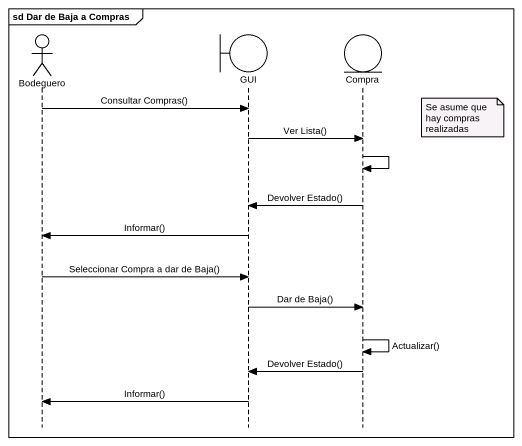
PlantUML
@startuml
mainframe sd Dar de Baja a Compras
hide footbox
actor Bodeguero
boundary GUI
entity Compra

Bodeguero -> GUI : Consultar Compras()
note right of Compra : Se asume que hay compras realizadas
GUI -> Compra : Ver Lista()
Compra -> Compra
Compra -> GUI : Devolver Estado()
GUI -> Bodeguero : Informar()
Bodeguero -> GUI : Seleccionar Compra a dar de Baja()
GUI -> Compra : Dar de Baja()
Compra -> Compra : Actualizar()
Compra -> GUI : Devolver Estado()
GUI -> Bodeguero : Informar()
@enduml
